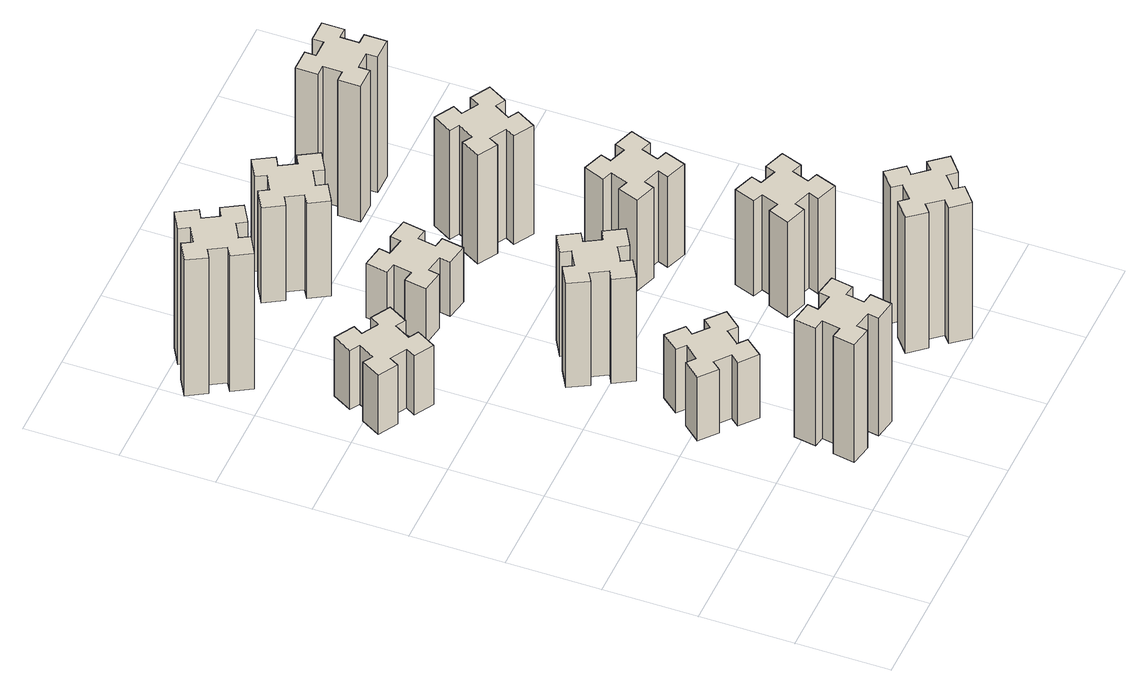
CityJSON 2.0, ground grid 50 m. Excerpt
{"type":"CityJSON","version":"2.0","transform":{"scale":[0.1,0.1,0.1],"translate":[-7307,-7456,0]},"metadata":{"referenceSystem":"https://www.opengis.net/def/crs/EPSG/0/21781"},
"CityObjects":{
"building1":{"type":"Building","attributes":{"class":"1000","function":"1000","usage":"1000","yearOfConstruction":2016,"roofType":"1000","measuredHeight":39,"storeysAboveGround":30,"storeysBelowGround":0},"geometry":[{"type":"Solid","lod":"1","boundaries":[[[[0,1,2,3,4,5,6,7,8,9,10,11,12,13,14,15,16,17,18,19]],[[17,16,20,21]],[[16,15,22,20]],[[15,14,23,22]],[[14,13,24,23]],[[13,12,25,24]],[[12,11,26,25]],[[11,10,27,26]],[[10,9,28,27]],[[9,8,29,28]],[[8,7,30,29]],[[7,6,31,30]],[[6,5,32,31]],[[5,4,33,32]],[[4,3,34,33]],[[3,2,35,34]],[[2,1,36,35]],[[1,0,37,36]],[[0,19,38,37]],[[19,18,39,38]],[[18,17,21,39]],[[24,25,26,27,28,29,30,31,32,33,34,35,36,37,38,39,21,20,22,23]]]]}]},
"building2":{"type":"Building","attributes":{"class":"1000","function":"1000","usage":"1000","yearOfConstruction":2016,"roofType":"1000","measuredHeight":78,"storeysAboveGround":30,"storeysBelowGround":0},"geometry":[{"type":"Solid","lod":"1","boundaries":[[[[40,41,42,43,44,45,46,47,48,49,50,51,52,53,54,55,56,57,58,59]],[[57,56,60,61]],[[56,55,62,60]],[[55,54,63,62]],[[54,53,64,63]],[[53,52,65,64]],[[52,51,66,65]],[[51,50,67,66]],[[50,49,68,67]],[[49,48,69,68]],[[48,47,70,69]],[[47,46,71,70]],[[46,45,72,71]],[[45,44,73,72]],[[44,43,74,73]],[[43,42,75,74]],[[42,41,76,75]],[[41,40,77,76]],[[40,59,78,77]],[[59,58,79,78]],[[58,57,61,79]],[[64,65,66,67,68,69,70,71,72,73,74,75,76,77,78,79,61,60,62,63]]]]}]},
"building3":{"type":"Building","attributes":{"class":"1000","function":"1000","usage":"1000","yearOfConstruction":2016,"roofType":"1000","measuredHeight":42,"storeysAboveGround":30,"storeysBelowGround":0},"geometry":[{"type":"Solid","lod":"1","boundaries":[[[[80,81,82,83,84,85,86,87,88,89,90,91,92,93,94,95,96,97,98,99]],[[97,96,100,101]],[[96,95,102,100]],[[95,94,103,102]],[[94,93,104,103]],[[93,92,105,104]],[[92,91,106,105]],[[91,90,107,106]],[[90,89,108,107]],[[89,88,109,108]],[[88,87,110,109]],[[87,86,111,110]],[[86,85,112,111]],[[85,84,113,112]],[[84,83,114,113]],[[83,82,115,114]],[[82,81,116,115]],[[81,80,117,116]],[[80,99,118,117]],[[99,98,119,118]],[[98,97,101,119]],[[104,105,106,107,108,109,110,111,112,113,114,115,116,117,118,119,101,100,102,103]]]]}]},
"building4":{"type":"Building","attributes":{"class":"1000","function":"1000","usage":"1000","yearOfConstruction":2016,"roofType":"1000","measuredHeight":90,"storeysAboveGround":30,"storeysBelowGround":0},"geometry":[{"type":"Solid","lod":"1","boundaries":[[[[120,121,122,123,124,125,126,127,128,129,130,131,132,133,134,135,136,137,138,139]],[[137,136,140,141]],[[136,135,142,140]],[[135,134,143,142]],[[134,133,144,143]],[[133,132,145,144]],[[132,131,146,145]],[[131,130,147,146]],[[130,129,148,147]],[[129,128,149,148]],[[128,127,150,149]],[[127,126,151,150]],[[126,125,152,151]],[[125,124,153,152]],[[124,123,154,153]],[[123,122,155,154]],[[122,121,156,155]],[[121,120,157,156]],[[120,139,158,157]],[[139,138,159,158]],[[138,137,141,159]],[[144,145,146,147,148,149,150,151,152,153,154,155,156,157,158,159,141,140,142,143]]]]}]},
"building5":{"type":"Building","attributes":{"class":"1000","function":"1000","usage":"1000","yearOfConstruction":2016,"roofType":"1000","measuredHeight":69,"storeysAboveGround":30,"storeysBelowGround":0},"geometry":[{"type":"Solid","lod":"1","boundaries":[[[[160,161,162,163,164,165,166,167,168,169,170,171,172,173,174,175,176,177,178,179]],[[177,176,180,181]],[[176,175,182,180]],[[175,174,183,182]],[[174,173,184,183]],[[173,172,185,184]],[[172,171,186,185]],[[171,170,187,186]],[[170,169,188,187]],[[169,168,189,188]],[[168,167,190,189]],[[167,166,191,190]],[[166,165,192,191]],[[165,164,193,192]],[[164,163,194,193]],[[163,162,195,194]],[[162,161,196,195]],[[161,160,197,196]],[[160,179,198,197]],[[179,178,199,198]],[[178,177,181,199]],[[184,185,186,187,188,189,190,191,192,193,194,195,196,197,198,199,181,180,182,183]]]]}]},
"building6":{"type":"Building","attributes":{"class":"1000","function":"1000","usage":"1000","yearOfConstruction":2016,"roofType":"1000","measuredHeight":36,"storeysAboveGround":30,"storeysBelowGround":0},"geometry":[{"type":"Solid","lod":"1","boundaries":[[[[200,201,202,203,204,205,206,207,208,209,210,211,212,213,214,215,216,217,218,219]],[[217,216,220,221]],[[216,215,222,220]],[[215,214,223,222]],[[214,213,224,223]],[[213,212,225,224]],[[212,211,226,225]],[[211,210,227,226]],[[210,209,228,227]],[[209,208,229,228]],[[208,207,230,229]],[[207,206,231,230]],[[206,205,232,231]],[[205,204,233,232]],[[204,203,234,233]],[[203,202,235,234]],[[202,201,236,235]],[[201,200,237,236]],[[200,219,238,237]],[[219,218,239,238]],[[218,217,221,239]],[[224,225,226,227,228,229,230,231,232,233,234,235,236,237,238,239,221,220,222,223]]]]}]},
"building7":{"type":"Building","attributes":{"class":"1000","function":"1000","usage":"1000","yearOfConstruction":2016,"roofType":"1000","measuredHeight":90,"storeysAboveGround":30,"storeysBelowGround":0},"geometry":[{"type":"Solid","lod":"1","boundaries":[[[[240,241,242,243,244,245,246,247,248,249,250,251,252,253,254,255,256,257,258,259]],[[257,256,260,261]],[[256,255,262,260]],[[255,254,263,262]],[[254,253,264,263]],[[253,252,265,264]],[[252,251,266,265]],[[251,250,267,266]],[[250,249,268,267]],[[249,248,269,268]],[[248,247,270,269]],[[247,246,271,270]],[[246,245,272,271]],[[245,244,273,272]],[[244,243,274,273]],[[243,242,275,274]],[[242,241,276,275]],[[241,240,277,276]],[[240,259,278,277]],[[259,258,279,278]],[[258,257,261,279]],[[264,265,266,267,268,269,270,271,272,273,274,275,276,277,278,279,261,260,262,263]]]]}]},
"building8":{"type":"Building","attributes":{"class":"1000","function":"1000","usage":"1000","yearOfConstruction":2016,"roofType":"1000","measuredHeight":63,"storeysAboveGround":30,"storeysBelowGround":0},"geometry":[{"type":"Solid","lod":"1","boundaries":[[[[280,281,282,283,284,285,286,287,288,289,290,291,292,293,294,295,296,297,298,299]],[[297,296,300,301]],[[296,295,302,300]],[[295,294,303,302]],[[294,293,304,303]],[[293,292,305,304]],[[292,291,306,305]],[[291,290,307,306]],[[290,289,308,307]],[[289,288,309,308]],[[288,287,310,309]],[[287,286,311,310]],[[286,285,312,311]],[[285,284,313,312]],[[284,283,314,313]],[[283,282,315,314]],[[282,281,316,315]],[[281,280,317,316]],[[280,299,318,317]],[[299,298,319,318]],[[298,297,301,319]],[[304,305,306,307,308,309,310,311,312,313,314,315,316,317,318,319,301,300,302,303]]]]}]},
"building9":{"type":"Building","attributes":{"class":"1000","function":"1000","usage":"1000","yearOfConstruction":2016,"roofType":"1000","measuredHeight":63,"storeysAboveGround":30,"storeysBelowGround":0},"geometry":[{"type":"Solid","lod":"1","boundaries":[[[[320,321,322,323,324,325,326,327,328,329,330,331,332,333,334,335,336,337,338,339]],[[337,336,340,341]],[[336,335,342,340]],[[335,334,343,342]],[[334,333,344,343]],[[333,332,345,344]],[[332,331,346,345]],[[331,330,347,346]],[[330,329,348,347]],[[329,328,349,348]],[[328,327,350,349]],[[327,326,351,350]],[[326,325,352,351]],[[325,324,353,352]],[[324,323,354,353]],[[323,322,355,354]],[[322,321,356,355]],[[321,320,357,356]],[[320,339,358,357]],[[339,338,359,358]],[[338,337,341,359]],[[344,345,346,347,348,349,350,351,352,353,354,355,356,357,358,359,341,340,342,343]]]]}]},
"building10":{"type":"Building","attributes":{"class":"1000","function":"1000","usage":"1000","yearOfConstruction":2016,"roofType":"1000","measuredHeight":60,"storeysAboveGround":30,"storeysBelowGround":0},"geometry":[{"type":"Solid","lod":"1","boundaries":[[[[360,361,362,363,364,365,366,367,368,369,370,371,372,373,374,375,376,377,378,379]],[[377,376,380,381]],[[376,375,382,380]],[[375,374,383,382]],[[374,373,384,383]],[[373,372,385,384]],[[372,371,386,385]],[[371,370,387,386]],[[370,369,388,387]],[[369,368,389,388]],[[368,367,390,389]],[[367,366,391,390]],[[366,365,392,391]],[[365,364,393,392]],[[364,363,394,393]],[[363,362,395,394]],[[362,361,396,395]],[[361,360,397,396]],[[360,379,398,397]],[[379,378,399,398]],[[378,377,381,399]],[[384,385,386,387,388,389,390,391,392,393,394,395,396,397,398,399,381,380,382,383]]]]}]},
"building11":{"type":"Building","attributes":{"class":"1000","function":"1000","usage":"1000","yearOfConstruction":2016,"roofType":"1000","measuredHeight":72,"storeysAboveGround":30,"storeysBelowGround":0},"geometry":[{"type":"Solid","lod":"1","boundaries":[[[[400,401,402,403,404,405,406,407,408,409,410,411,412,413,414,415,416,417,418,419]],[[417,416,420,421]],[[416,415,422,420]],[[415,414,423,422]],[[414,413,424,423]],[[413,412,425,424]],[[412,411,426,425]],[[411,410,427,426]],[[410,409,428,427]],[[409,408,429,428]],[[408,407,430,429]],[[407,406,431,430]],[[406,405,432,431]],[[405,404,433,432]],[[404,403,434,433]],[[403,402,435,434]],[[402,401,436,435]],[[401,400,437,436]],[[400,419,438,437]],[[419,418,439,438]],[[418,417,421,439]],[[424,425,426,427,428,429,430,431,432,433,434,435,436,437,438,439,421,420,422,423]]]]}]},
"building12":{"type":"Building","attributes":{"class":"1000","function":"1000","usage":"1000","yearOfConstruction":2016,"roofType":"1000","measuredHeight":90,"storeysAboveGround":30,"storeysBelowGround":0},"geometry":[{"type":"Solid","lod":"1","boundaries":[[[[440,441,442,443,444,445,446,447,448,449,450,451,452,453,454,455,456,457,458,459]],[[457,456,460,461]],[[456,455,462,460]],[[455,454,463,462]],[[454,453,464,463]],[[453,452,465,464]],[[452,451,466,465]],[[451,450,467,466]],[[450,449,468,467]],[[449,448,469,468]],[[448,447,470,469]],[[447,446,471,470]],[[446,445,472,471]],[[445,444,473,472]],[[444,443,474,473]],[[443,442,475,474]],[[442,441,476,475]],[[441,440,477,476]],[[440,459,478,477]],[[459,458,479,478]],[[458,457,461,479]],[[464,465,466,467,468,469,470,471,472,473,474,475,476,477,478,479,461,460,462,463]]]]}]}
},
"vertices":[
[406,2367,0],[456,2454,0],[508,2424,0],[568,2528,0],[464,2588,0],[434,2536,0],[347,2586,0],[377,2638,0],[273,2698,0],[213,2594,0],[265,2564,0],[215,2477,0],[163,2507,0],[103,2403,0],[207,2343,0],[237,2395,0],[324,2345,0],[294,2293,0],[398,2233,0],[458,2337,0],[324,2345,390],[294,2293,390],[237,2395,390],[207,2343,390],[103,2403,390],[163,2507,390],[215,2477,390],[265,2564,390],[213,2594,390],[273,2698,390],[377,2638,390],[347,2586,390],[434,2536,390],[464,2588,390],[568,2528,390],[508,2424,390],[456,2454,390],[406,2367,390],[458,2337,390],[398,2233,390],
[876,414,0],[858,315,0],[799,326,0],[778,207,0],[897,187,0],[907,246,0],[1005,228,0],[995,169,0],[1113,148,0],[1134,267,0],[1075,277,0],[1092,375,0],[1151,365,0],[1172,483,0],[1054,504,0],[1044,445,0],[945,462,0],[956,521,0],[837,542,0],[817,424,0],[945,462,780],[956,521,780],[1044,445,780],[1054,504,780],[1172,483,780],[1151,365,780],[1092,375,780],[1075,277,780],[1134,267,780],[1113,148,780],[995,169,780],[1005,228,780],[907,246,780],[897,187,780],[778,207,780],[799,326,780],[858,315,780],[876,414,780],[817,424,780],[837,542,780],
[927,876,0],[992,953,0],[1038,914,0],[1115,1006,0],[1023,1083,0],[984,1037,0],[908,1102,0],[946,1148,0],[854,1225,0],[777,1133,0],[823,1094,0],[759,1018,0],[713,1056,0],[636,964,0],[728,887,0],[766,933,0],[843,869,0],[804,823,0],[896,746,0],[973,838,0],[843,869,420],[804,823,420],[766,933,420],[728,887,420],[636,964,420],[713,1056,420],[759,1018,420],[823,1094,420],[777,1133,420],[854,1225,420],[946,1148,420],[908,1102,420],[984,1037,420],[1023,1083,420],[1115,1006,420],[1038,914,420],[992,953,420],[927,876,420],[973,838,420],[896,746,420],
[224,3426,0],[137,3376,0],[107,3428,0],[3,3368,0],[63,3264,0],[115,3294,0],[165,3207,0],[113,3177,0],[173,3073,0],[277,3133,0],[247,3185,0],[334,3235,0],[364,3183,0],[468,3243,0],[408,3347,0],[356,3317,0],[306,3404,0],[358,3434,0],[298,3538,0],[194,3478,0],[306,3404,900],[358,3434,900],[356,3317,900],[408,3347,900],[468,3243,900],[364,3183,900],[334,3235,900],[247,3185,900],[277,3133,900],[173,3073,900],[113,3177,900],[165,3207,900],[115,3294,900],[63,3264,900],[3,3368,900],[107,3428,900],[137,3376,900],[224,3426,900],[194,3478,900],[298,3538,900],
[855,1614,0],[905,1527,0],[853,1497,0],[913,1393,0],[1017,1453,0],[987,1505,0],[1074,1555,0],[1104,1503,0],[1208,1563,0],[1148,1667,0],[1096,1637,0],[1046,1724,0],[1098,1754,0],[1038,1858,0],[934,1798,0],[964,1746,0],[877,1696,0],[847,1748,0],[743,1688,0],[803,1584,0],[877,1696,690],[847,1748,690],[964,1746,690],[934,1798,690],[1038,1858,690],[1098,1754,690],[1046,1724,690],[1096,1637,690],[1148,1667,690],[1208,1563,690],[1104,1503,690],[1074,1555,690],[987,1505,690],[1017,1453,690],[913,1393,690],[853,1497,690],[905,1527,690],[855,1614,690],[803,1584,690],[743,1688,690],
[1044,2665,0],[945,2682,0],[956,2741,0],[837,2762,0],[817,2644,0],[876,2634,0],[858,2535,0],[799,2546,0],[778,2427,0],[897,2407,0],[907,2466,0],[1005,2448,0],[995,2389,0],[1113,2368,0],[1134,2487,0],[1075,2497,0],[1092,2595,0],[1151,2585,0],[1172,2703,0],[1054,2724,0],[1092,2595,360],[1151,2585,360],[1075,2497,360],[1134,2487,360],[1113,2368,360],[995,2389,360],[1005,2448,360],[907,2466,360],[897,2407,360],[778,2427,360],[799,2546,360],[858,2535,360],[876,2634,360],[817,2644,360],[837,2762,360],[956,2741,360],[945,2682,360],[1044,2665,360],[1054,2724,360],[1172,2703,360],
[1848,129,0],[1924,193,0],[1963,147,0],[2055,224,0],[1978,316,0],[1932,278,0],[1867,354,0],[1913,393,0],[1836,485,0],[1744,408,0],[1783,362,0],[1706,297,0],[1668,343,0],[1576,266,0],[1653,174,0],[1699,213,0],[1763,136,0],[1717,98,0],[1794,6,0],[1886,83,0],[1763,136,900],[1717,98,900],[1699,213,900],[1653,174,900],[1576,266,900],[1668,343,900],[1706,297,900],[1783,362,900],[1744,408,900],[1836,485,900],[1913,393,900],[1867,354,900],[1932,278,900],[1978,316,900],[2055,224,900],[1963,147,900],[1924,193,900],[1848,129,900],[1886,83,900],[1794,6,900],
[1096,3217,0],[1046,3304,0],[1098,3334,0],[1038,3438,0],[934,3378,0],[964,3326,0],[877,3276,0],[847,3328,0],[743,3268,0],[803,3164,0],[855,3194,0],[905,3107,0],[853,3077,0],[913,2973,0],[1017,3033,0],[987,3085,0],[1074,3135,0],[1104,3083,0],[1208,3143,0],[1148,3247,0],[1074,3135,630],[1104,3083,630],[987,3085,630],[1017,3033,630],[913,2973,630],[853,3077,630],[905,3107,630],[855,3194,630],[803,3164,630],[743,3268,630],[847,3328,630],[877,3276,630],[964,3326,630],[934,3378,630],[1038,3438,630],[1098,3334,630],[1046,3304,630],[1096,3217,630],[1148,3247,630],[1208,3143,630],
[1731,899,0],[1825,865,0],[1804,809,0],[1917,767,0],[1958,880,0],[1902,901,0],[1936,995,0],[1992,974,0],[2033,1087,0],[1920,1128,0],[1900,1072,0],[1806,1106,0],[1827,1162,0],[1714,1203,0],[1673,1090,0],[1729,1070,0],[1695,976,0],[1639,997,0],[1597,884,0],[1710,843,0],[1695,976,630],[1639,997,630],[1729,1070,630],[1673,1090,630],[1714,1203,630],[1827,1162,630],[1806,1106,630],[1900,1072,630],[1920,1128,630],[2033,1087,630],[1992,974,630],[1936,995,630],[1902,901,630],[1958,880,630],[1917,767,630],[1804,809,630],[1825,865,630],[1731,899,630],[1710,843,630],[1597,884,630],
[1802,1641,0],[1836,1735,0],[1892,1714,0],[1933,1827,0],[1820,1868,0],[1800,1812,0],[1706,1846,0],[1727,1902,0],[1614,1943,0],[1573,1830,0],[1629,1810,0],[1595,1716,0],[1539,1737,0],[1497,1624,0],[1610,1583,0],[1631,1639,0],[1725,1605,0],[1704,1549,0],[1817,1507,0],[1858,1620,0],[1725,1605,600],[1704,1549,600],[1631,1639,600],[1610,1583,600],[1497,1624,600],[1539,1737,600],[1595,1716,600],[1629,1810,600],[1573,1830,600],[1614,1943,600],[1727,1902,600],[1706,1846,600],[1800,1812,600],[1820,1868,600],[1933,1827,600],[1892,1714,600],[1836,1735,600],[1802,1641,600],[1858,1620,600],[1817,1507,600],
[1545,2564,0],[1495,2477,0],[1443,2507,0],[1383,2403,0],[1487,2343,0],[1517,2395,0],[1604,2345,0],[1574,2293,0],[1678,2233,0],[1738,2337,0],[1686,2367,0],[1736,2454,0],[1788,2424,0],[1848,2528,0],[1744,2588,0],[1714,2536,0],[1627,2586,0],[1657,2638,0],[1553,2698,0],[1493,2594,0],[1627,2586,720],[1657,2638,720],[1714,2536,720],[1744,2588,720],[1848,2528,720],[1788,2424,720],[1736,2454,720],[1686,2367,720],[1738,2337,720],[1678,2233,720],[1574,2293,720],[1604,2345,720],[1517,2395,720],[1487,2343,720],[1383,2403,720],[1443,2507,720],[1495,2477,720],[1545,2564,720],[1493,2594,720],[1553,2698,720],
[1565,3095,0],[1665,3095,0],[1665,3035,0],[1785,3035,0],[1785,3155,0],[1725,3155,0],[1725,3255,0],[1785,3255,0],[1785,3375,0],[1665,3375,0],[1665,3315,0],[1565,3315,0],[1565,3375,0],[1445,3375,0],[1445,3255,0],[1505,3255,0],[1505,3155,0],[1445,3155,0],[1445,3035,0],[1565,3035,0],[1505,3155,900],[1445,3155,900],[1505,3255,900],[1445,3255,900],[1445,3375,900],[1565,3375,900],[1565,3315,900],[1665,3315,900],[1665,3375,900],[1785,3375,900],[1785,3255,900],[1725,3255,900],[1725,3155,900],[1785,3155,900],[1785,3035,900],[1665,3035,900],[1665,3095,900],[1565,3095,900],[1565,3035,900],[1445,3035,900]
]}
